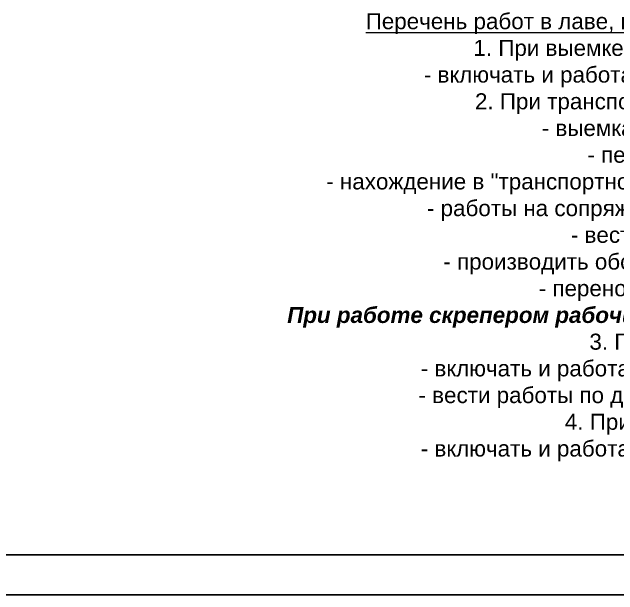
# Model space of a CAD drawing. Header units: inches. Extents: x 523 to 1492, y 69 to 539.
# Drawn here: x 997.8 to 1073.4, y 90.3 to 163 of the extents above; entities that cross this region are included whole.
import ezdxf

# ---------------------------------------------------------------- set-up
doc = ezdxf.new("R2010")
doc.units = ezdxf.units.IN
doc.header["$MEASUREMENT"] = 0
doc.styles.get("Standard").update_dxf_attribs({"font": 'arial.ttf'})

msp = doc.modelspace()

# ---------------------------------------------------------------- linework, layer by layer
for p, q in [((1486.606, 95.268), (542.698, 95.268)), ((1491.606, 90.268), (522.698, 90.268))]:
    msp.add_line(p, q)

# ---------------------------------------------------------------- texts
at = {"color": 7, "lineweight": 0, "insert": (1085.671, 134.911), "char_height": 2, "width": 126.87998, "attachment_point": 5}
msp.add_mtext('\\A1;{\\LПеречень работ в лаве, которые нельзя выполнять одновременно: }  \\P1. При выемке угля и креплении забоя нельзя:\\P- включать и работать скреперной лебедкой, скрепером\\P2. При транспортировке горной массы нельзя:\\P- выемка угля и крепление забоя;\\P- передвижение по лаве;\\P- нахождение в "транспортной дорожке", в зоне работы каната и скрепера;\\P- работы на сопряжении лавы с конвейерным штреком;\\P- вести работы по доставке;\\P- производить обслуживание ленточного конвейера.\\P- переноска РВД сжатого воздуха.\\P{\\fArial|b1|i1|c204|p34;При работе скрепером рабочие по лаве находятся в нишах безопасности!\\P}3. При креплении забоя:\\P- включать и работать скреперной лебедкой, скрепером;\\P- вести работы по доставке материалов и оборудования. \\P4. При доставке материалов:\\P- включать и работать скреперной лебедкой, скрепером. ', dxfattribs=at)

doc.saveas('drawing.dxf')
